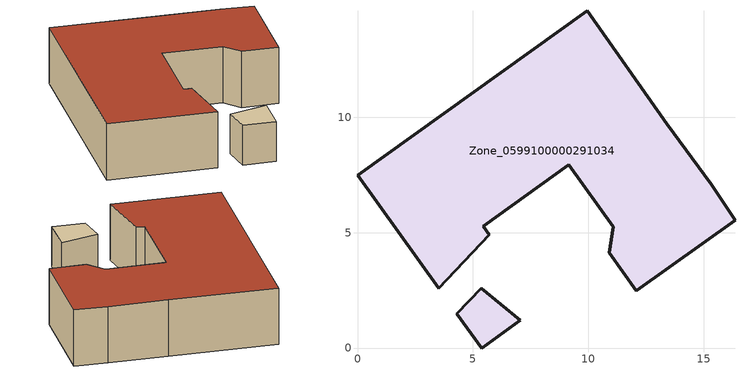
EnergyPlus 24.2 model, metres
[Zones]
Zone_0599100000291034
 floor ground (C_G): 9.96,14.61 13.41,9.72 15.32,7.09 16.36,5.55 12.08,2.49 10.91,4.12 11.09,5.26 9.15,7.95 5.45,5.28 5.7,4.9 3.52,2.58 0,7.49 z0; 5.38,0 4.31,1.49 5.36,2.6 7.06,1.21 z0
 wall outside (C_F): 13.41,9.72 9.96,14.61 0,7.49 3.52,2.58 5.7,4.9 5.45,5.28 9.15,7.95 11.09,5.26 10.91,4.12 12.08,2.49 16.36,5.55 15.32,7.09 13.41,9.72 z0:3.27; 5.36,2.6 4.31,1.49 5.38,0 7.06,1.21 5.36,2.6 z0:2.33; 4.31,1.49 5.38,0 7.06,1.21 5.36,2.6 z2.33
 roof outside (C_R): 3.52,2.58 5.7,4.9 5.45,5.28 9.15,7.95 11.09,5.26 10.91,4.12 12.08,2.49 16.36,5.55 15.32,7.09 13.41,9.72 9.96,14.61 0,7.49 z3.27
[BUILDING]
Pand.0599100000291034: North Axis=0; Terrain=City; Loads Convergence Tolerance Value=0.04; Temperature Convergence Tolerance Value=0.4; Solar Distribution=FullExterior; Maximum Number of Warmup Days=25; Minimum Number of Warmup Days=1
[Site:Location]
Rotterdam.The.Hague.AP_ZH_NLD Design_Conditions: Latitude=51.96; Longitude=4.45; Time Zone=1; Elevation=-4.5
[SITE:GROUNDTEMPERATURE:BUILDINGSURFACE]
18, 18, 18, 18, 18, 18, 18, 18, 18, 18, 18, 18
[MATERIAL] Thermal Absorptance=0.9; Solar Absorptance=0.7; Visible Absorptance=0.7
Name | Roughness | Thickness | Conductivity | Density | Specific Heat
G.TI.1975-1991 | MediumSmooth | 0.15 | 0.288461 | 540 | 1210
F.TI.1975-1991 | Rough | 0.3 | 0.230769 | 1920 | 840
R.TI.1975-1991 | MediumRough | 0.2 | 0.153846 | 1500 | 1000
[CONSTRUCTION]
C_G: G.TI.1975-1991
C_F: F.TI.1975-1991
C_R: R.TI.1975-1991
[ZONE]
Zone_0599100000291034: Type=1; Multiplier=1; Ceiling Height=Autocalculate; Volume=Autocalculate; Floor Area=autocalculate; Part of Total Floor Area=Yes
[ZONEINFILTRATION:DESIGNFLOWRATE]
Infil_Zone_0599100000291034: Zone or ZoneList or Space or SpaceList=Zone_0599100000291034; Schedule=AlwaysOn; Design Flow Rate Calculation Method=Flow/Area; Flow Rate per Floor Area=0.003; Constant Term Coefficient=1; Temperature Term Coefficient=0; Velocity Term Coefficient=0; Velocity Squared Term Coefficient=0
[HVACTEMPLATE:ZONE:IDEALLOADSAIRSYSTEM]
Zone_0599100000291034: Maximum Heating Supply Air Temperature=50; Minimum Cooling Supply Air Temperature=13; Maximum Heating Supply Air Humidity Ratio=0.0156; Minimum Cooling Supply Air Humidity Ratio=0.0077; Heating Limit=NoLimit; Cooling Limit=NoLimit; Dehumidification Control Type=ConstantSensibleHeatRatio; Cooling Sensible Heat Ratio=0.7; Dehumidification Setpoint=60; Humidification Control Type=None; Humidification Setpoint=30; Outdoor Air Method=None; Outdoor Air Flow Rate per Person=0.00944; Outdoor Air Flow Rate per Zone Floor Area=0; Outdoor Air Flow Rate per Zone=0; Demand Controlled Ventilation Type=None; Outdoor Air Economizer Type=NoEconomizer; Heat Recovery Type=None; Sensible Heat Recovery Effectiveness=0.7; Latent Heat Recovery Effectiveness=0.65
[ZONECONTROL:THERMOSTAT]
ThermostatControl_Zone_0599100000291034: Zone or ZoneList=Zone_0599100000291034; Control Type Schedule=DualSetpointControlType; Control 1=Thermostat_Zone_0599100000291034; Temperature Difference Between Cutout And Setpoint=0
[THERMOSTATSETPOINT:DUALSETPOINT]
Thermostat_Zone_0599100000291034: Heating Setpoint Temperature Schedule=HeatingSetpoint_Zone_0599100000291034; Cooling Setpoint Temperature Schedule=CoolingSetpoint_Zone_0599100000291034
[SCHEDULE:COMPACT]
HeatingSetpoint_Zone_0599100000291034: Through: 12/31, For: AllDays, Until: 24:00, 21
CoolingSetpoint_Zone_0599100000291034: Through: 12/31, For: AllDays, Until: 24:00, 24
DualSetpointControlType: Through: 12/31, For: AllDays, Until: 24:00, 4
AlwaysOn: Through: 12/31, For: AllDays, Until: 24:00, 1
